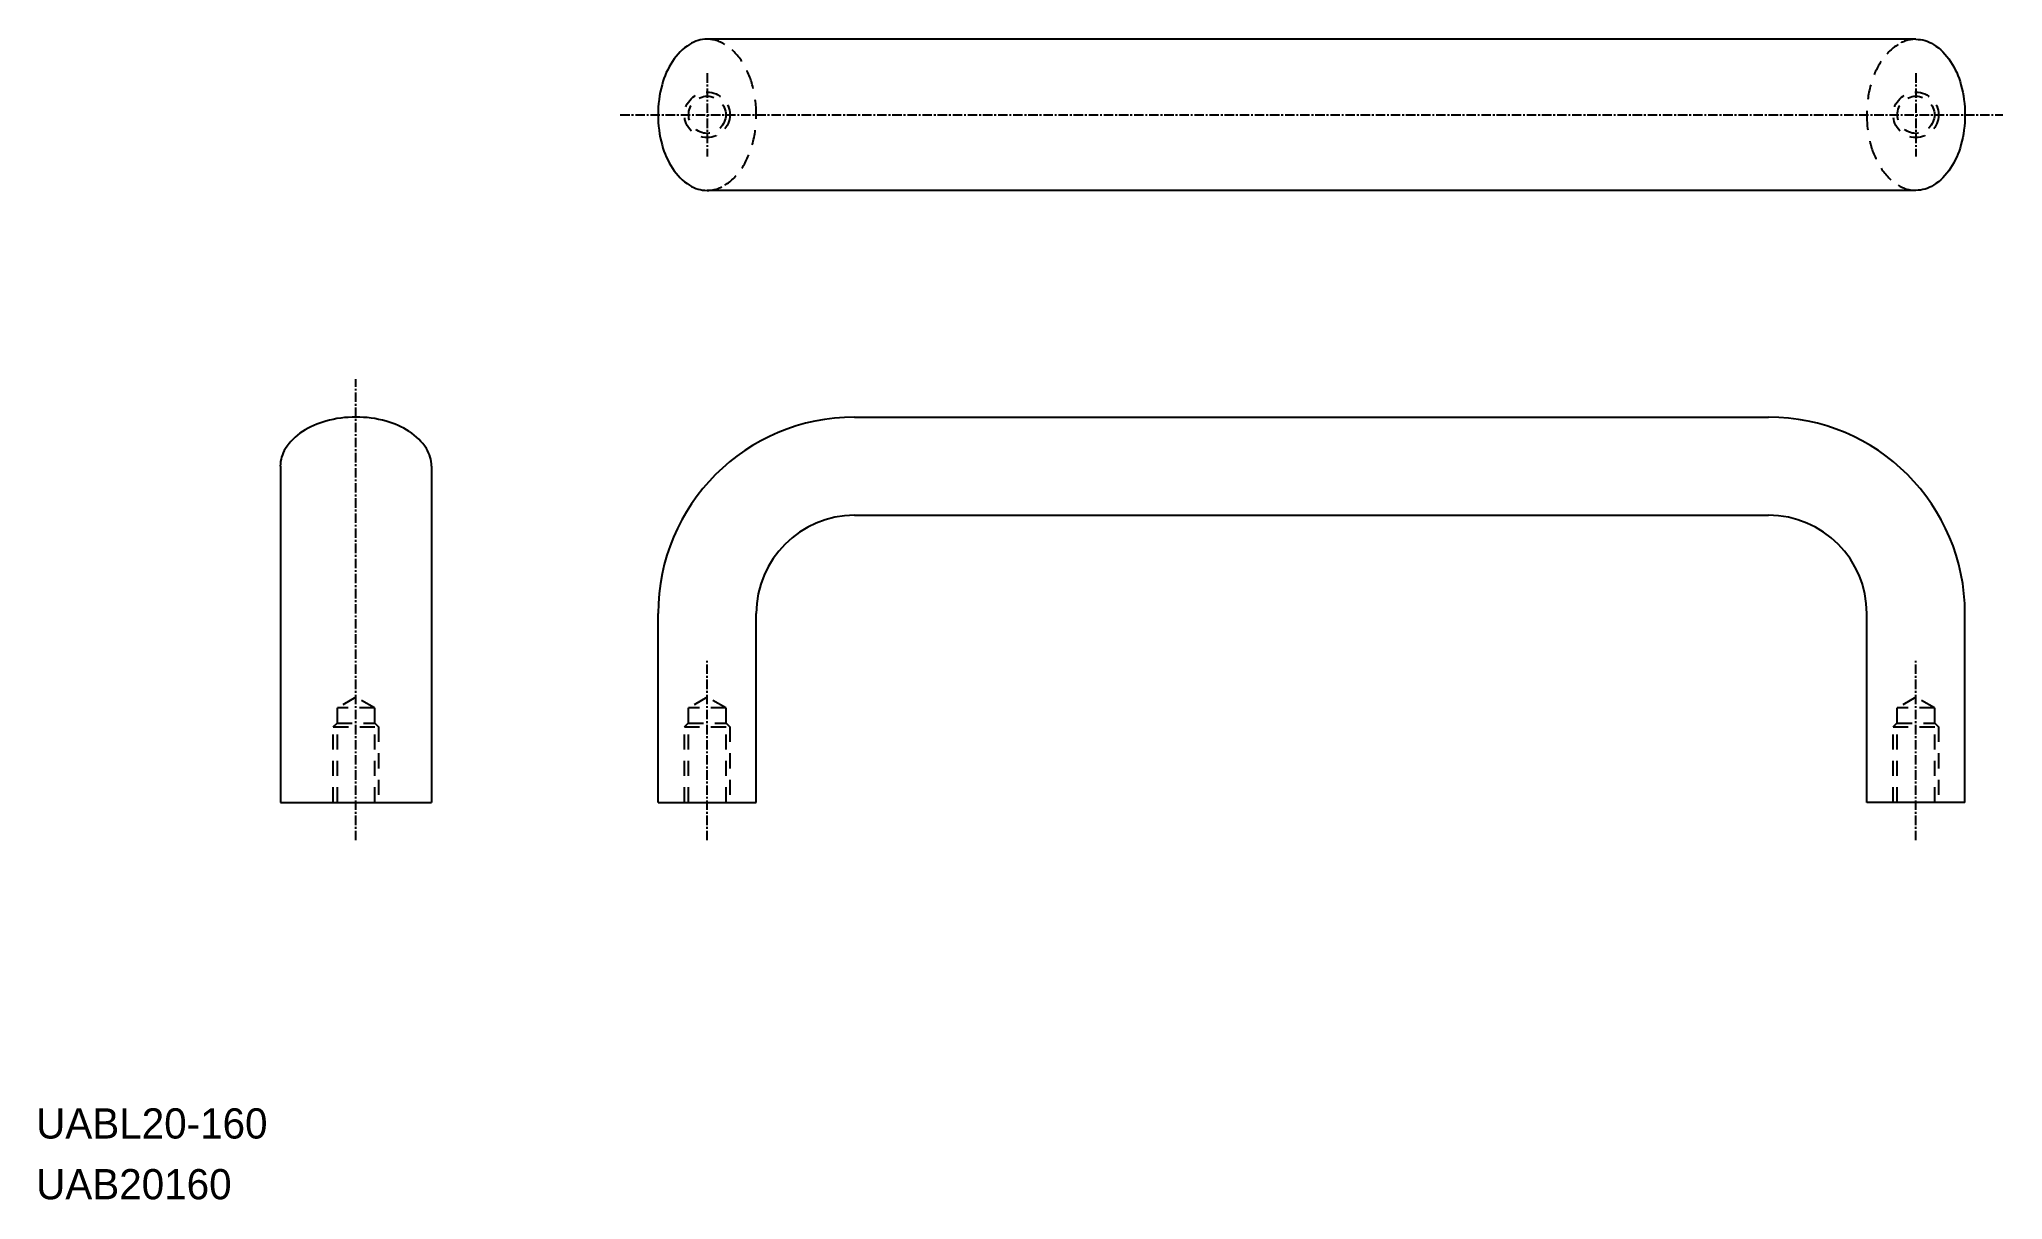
# Model space of a CAD drawing. Extents: x 0 to 260, y 0 to 154.
import ezdxf

# ---------------------------------------------------------------- set-up
doc = ezdxf.new("R2010")
doc.units = 0
doc.linetypes.add('CENTER', pattern=[2, 1.25, -0.25, 0.25, -0.25])
doc.linetypes.add('DASHED', pattern=[3.5, 2, -1.5])
doc.layers.get('0').update_dxf_attribs({"linetype": 'CONTINUOUS'})
doc.layers.add('CENTER', color=1, linetype='CENTER')

msp = doc.modelspace()

# ---------------------------------------------------------------- linework, layer by layer
at = {"color": 7, "linetype": 'CONTINUOUS'}
for p, q in [((248.83, 153.54), (88.83, 153.54)), ((248.83, 133.54), (88.83, 133.54)), ((108.33, 103.53), (229.33, 103.53)), ((32.33, 97.03), (32.33, 52.53)), ((52.33, 97.03), (52.33, 52.53)), ((108.33, 90.53), (229.33, 90.53)), ((82.33, 52.53), (82.33, 77.53)), ((95.33, 52.53), (95.33, 77.53)), ((242.33, 52.53), (242.33, 77.53)), ((255.33, 52.53), (255.33, 77.53)), ((32.33, 52.53), (52.33, 52.53)), ((82.33, 52.53), (95.33, 52.53)), ((255.33, 52.53), (242.33, 52.53))]:
    msp.add_line(p, q, dxfattribs=at)
at = {"color": 3, "linetype": 'DASHED'}
for p, q in [((42.33, 66.45), (39.87, 65.03)), ((44.79, 65.03), (39.87, 65.03)), ((39.87, 52.53), (39.87, 65.03)), ((44.79, 65.03), (42.33, 66.45)), ((44.79, 65.03), (44.79, 52.53)), ((88.83, 66.45), (86.37, 65.03)), ((91.29, 65.03), (86.37, 65.03)), ((86.37, 52.53), (86.37, 65.03)), ((91.29, 65.03), (88.83, 66.45)), ((91.29, 65.03), (91.29, 52.53)), ((248.83, 66.45), (246.37, 65.03)), ((251.29, 65.03), (246.37, 65.03)), ((246.37, 52.53), (246.37, 65.03)), ((251.29, 65.03), (248.83, 66.45)), ((251.29, 65.03), (251.29, 52.53)), ((39.33, 62.53), (39.83, 63.03)), ((39.33, 62.53), (45.33, 62.53)), ((39.33, 52.53), (39.33, 62.53)), ((39.83, 63.03), (44.83, 63.03)), ((44.83, 63.03), (45.33, 62.53)), ((45.33, 62.53), (45.33, 52.53)), ((85.83, 62.53), (86.33, 63.03)), ((85.83, 62.53), (91.83, 62.53)), ((85.83, 52.53), (85.83, 62.53)), ((86.33, 63.03), (91.33, 63.03)), ((91.33, 63.03), (91.83, 62.53)), ((91.83, 62.53), (91.83, 52.53)), ((245.83, 62.53), (246.33, 63.03)), ((245.83, 62.53), (251.83, 62.53)), ((245.83, 52.53), (245.83, 62.53)), ((246.33, 63.03), (251.33, 63.03)), ((251.33, 63.03), (251.83, 62.53)), ((251.83, 62.53), (251.83, 52.53))]:
    msp.add_line(p, q, dxfattribs=at)
at = {"color": 7, "linetype": 'CONTINUOUS'}
for points in [[(88.83, 153.54, 0.142799), (86.5, 152.86, 0.107173), (84.23, 150.61, 0.078504), (82.85, 147.52, 0.065845), (82.33, 143.54, 0.065845), (82.85, 139.55, 0.078504), (84.23, 136.47, 0.107173), (86.5, 134.21, 0.142799), (88.83, 133.54, 0.142799)], [(248.83, 153.54, -0.142799), (251.15, 152.86, -0.107173), (253.42, 150.61, -0.078504), (254.8, 147.52, -0.065845), (255.33, 143.54, -0.065845), (254.8, 139.55, -0.078504), (253.42, 136.47, -0.107173), (251.15, 134.21, -0.142799), (248.83, 133.54, -0.142799)]]:
    msp.add_lwpolyline(points, format="xyb", dxfattribs=at)
at = {"color": 3, "linetype": 'DASHED'}
for points in [[(88.83, 153.54, -0.142799), (91.15, 152.86, -0.107173), (93.42, 150.61, -0.078504), (94.8, 147.52, -0.065845), (95.33, 143.54, -0.065845), (94.8, 139.55, -0.078504), (93.42, 136.47, -0.107173), (91.15, 134.21, -0.142799), (88.83, 133.54, -0.142799)], [(248.83, 153.54, 0.142799), (246.5, 152.86, 0.107173), (244.23, 150.61, 0.078504), (242.85, 147.52, 0.065845), (242.33, 143.54, 0.065845), (242.85, 139.55, 0.078504), (244.23, 136.47, 0.107173), (246.5, 134.21, 0.142799), (248.83, 133.54, 0.142799)]]:
    msp.add_lwpolyline(points, format="xyb", dxfattribs=at)
for centre, radius in [((88.83, 143.54), 3), ((88.83, 143.54), 2.46), ((248.83, 143.54), 3), ((248.83, 143.54), 2.46)]:
    msp.add_circle(centre, radius, dxfattribs=at)
at = {"color": 7, "linetype": 'CONTINUOUS'}
for centre, radius, start, end in [((39.37, 95.3), 7.55, 123.024, 147.493), ((41.16, 92.55), 10.82, 105.069, 123.024), ((42.33, 88.2), 15.33, 90, 105.069), ((42.33, 88.2), 15.33, 74.9311, 90), ((43.5, 92.55), 10.82, 56.9761, 74.9311), ((45.29, 95.3), 7.55, 32.5074, 56.9761), ((108.33, 77.53), 26, 90, 180), ((229.33, 77.53), 26, 0, 90), ((36.65, 97.03), 4.33, 147.493, 180), ((48, 97.03), 4.33, 0, 32.5074), ((108.33, 77.53), 13, 90, 180), ((229.33, 77.53), 13, 0, 90)]:
    msp.add_arc(centre, radius, start, end, dxfattribs=at)
at = {"layer": 'CENTER', "color": 1, "linetype": 'CENTER'}
for p, q in [((88.83, 149.04), (88.83, 138.04)), ((248.83, 149.04), (248.83, 138.04)), ((77.33, 143.54), (260.33, 143.54)), ((42.33, 47.53), (42.33, 108.53)), ((88.83, 47.53), (88.83, 71.48)), ((248.83, 47.53), (248.83, 71.48))]:
    msp.add_line(p, q, dxfattribs=at)

# ---------------------------------------------------------------- texts
for s, p in [('UABL20-160', (0, 8.04)), ('UAB20160', (0, 0))]:
    msp.add_text(s, height=4).set_placement(p)

doc.saveas('drawing.dxf')
